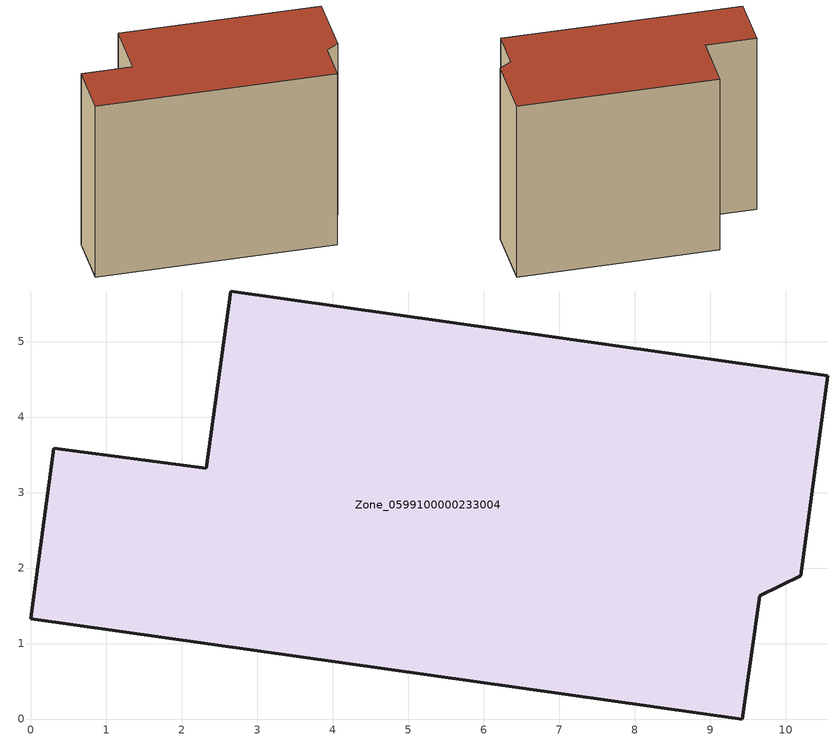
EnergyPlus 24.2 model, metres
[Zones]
Zone_0599100000233004
 floor ground (C_G): 9.43,0 0,1.33 0.31,3.59 2.33,3.32 2.65,5.67 10.56,4.55 10.2,1.9 9.66,1.63 z2.68
 wall outside (C_F): 2.33,3.32 0.31,3.59 0,1.33 9.43,0 9.66,1.63 10.2,1.9 10.56,4.55 2.65,5.67 2.33,3.32 z2.68:10.57
 roof outside (C_R): 10.56,4.55 2.65,5.67 2.33,3.32 0.31,3.59 0,1.33 9.43,0 9.66,1.63 10.2,1.9 z10.57
[BUILDING]
Pand.0599100000233004: North Axis=0; Terrain=City; Loads Convergence Tolerance Value=0.04; Temperature Convergence Tolerance Value=0.4; Solar Distribution=FullExterior; Maximum Number of Warmup Days=25; Minimum Number of Warmup Days=1
[Site:Location]
Rotterdam.The.Hague.AP_ZH_NLD Design_Conditions: Latitude=51.96; Longitude=4.45; Time Zone=1; Elevation=-4.5
[SITE:GROUNDTEMPERATURE:BUILDINGSURFACE]
18, 18, 18, 18, 18, 18, 18, 18, 18, 18, 18, 18
[MATERIAL] Thermal Absorptance=0.9; Solar Absorptance=0.7; Visible Absorptance=0.7
Name | Roughness | Thickness | Conductivity | Density | Specific Heat
G.TI.1946 | MediumSmooth | 0.15 | 1 | 540 | 1210
F.TI.1946 | Rough | 0.3 | 0.857143 | 1920 | 840
R.TI.1946 | MediumRough | 0.2 | 0.1 | 1500 | 1000
[CONSTRUCTION]
C_G: G.TI.1946
C_F: F.TI.1946
C_R: R.TI.1946
[ZONE]
Zone_0599100000233004: Type=1; Multiplier=1; Ceiling Height=Autocalculate; Volume=Autocalculate; Floor Area=autocalculate; Part of Total Floor Area=Yes
[ZONEINFILTRATION:DESIGNFLOWRATE]
Infil_Zone_0599100000233004: Zone or ZoneList or Space or SpaceList=Zone_0599100000233004; Schedule=AlwaysOn; Design Flow Rate Calculation Method=Flow/Area; Flow Rate per Floor Area=0.003; Constant Term Coefficient=1; Temperature Term Coefficient=0; Velocity Term Coefficient=0; Velocity Squared Term Coefficient=0
[HVACTEMPLATE:ZONE:IDEALLOADSAIRSYSTEM]
Zone_0599100000233004: Maximum Heating Supply Air Temperature=50; Minimum Cooling Supply Air Temperature=13; Maximum Heating Supply Air Humidity Ratio=0.0156; Minimum Cooling Supply Air Humidity Ratio=0.0077; Heating Limit=NoLimit; Cooling Limit=NoLimit; Dehumidification Control Type=ConstantSensibleHeatRatio; Cooling Sensible Heat Ratio=0.7; Dehumidification Setpoint=60; Humidification Control Type=None; Humidification Setpoint=30; Outdoor Air Method=None; Outdoor Air Flow Rate per Person=0.00944; Outdoor Air Flow Rate per Zone Floor Area=0; Outdoor Air Flow Rate per Zone=0; Demand Controlled Ventilation Type=None; Outdoor Air Economizer Type=NoEconomizer; Heat Recovery Type=None; Sensible Heat Recovery Effectiveness=0.7; Latent Heat Recovery Effectiveness=0.65
[ZONECONTROL:THERMOSTAT]
ThermostatControl_Zone_0599100000233004: Zone or ZoneList=Zone_0599100000233004; Control Type Schedule=DualSetpointControlType; Control 1=Thermostat_Zone_0599100000233004; Temperature Difference Between Cutout And Setpoint=0
[THERMOSTATSETPOINT:DUALSETPOINT]
Thermostat_Zone_0599100000233004: Heating Setpoint Temperature Schedule=HeatingSetpoint_Zone_0599100000233004; Cooling Setpoint Temperature Schedule=CoolingSetpoint_Zone_0599100000233004
[SCHEDULE:COMPACT]
HeatingSetpoint_Zone_0599100000233004: Through: 12/31, For: AllDays, Until: 24:00, 21
CoolingSetpoint_Zone_0599100000233004: Through: 12/31, For: AllDays, Until: 24:00, 24
DualSetpointControlType: Through: 12/31, For: AllDays, Until: 24:00, 4
AlwaysOn: Through: 12/31, For: AllDays, Until: 24:00, 1
